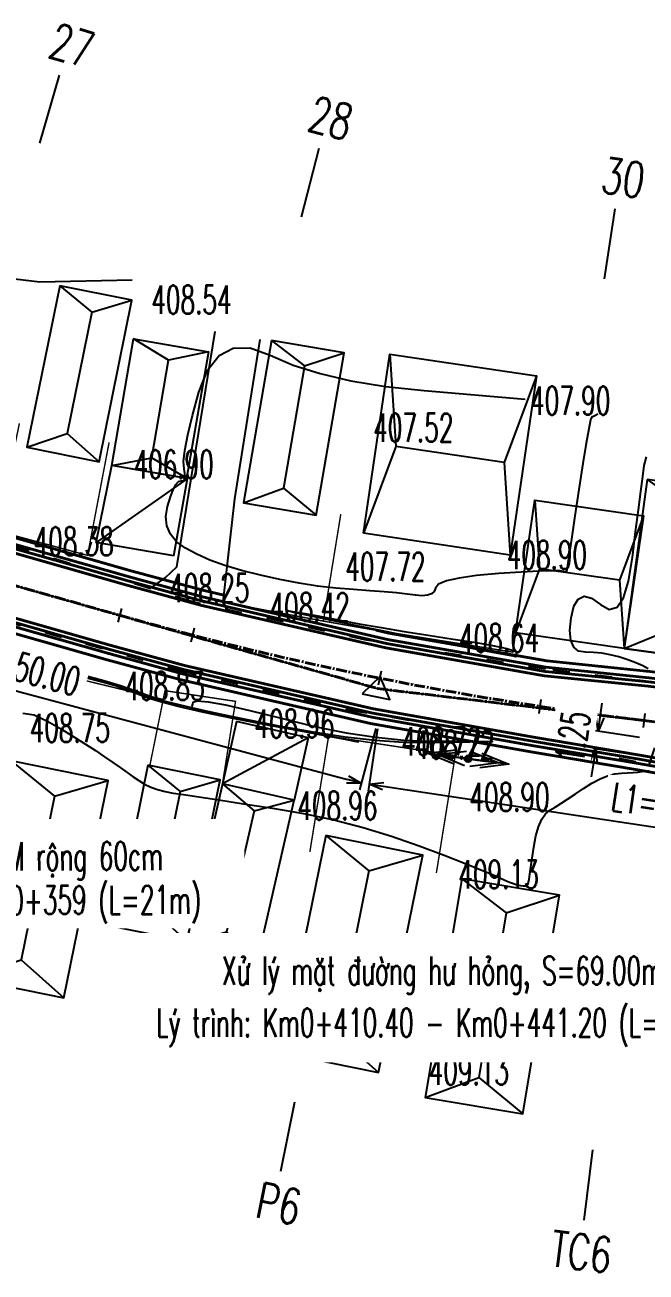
# Model space of a CAD drawing. Header units: centimetres. Extents: x 556321 to 560034, y 1839250 to 1840516.
# Drawn here: x 556731.4 to 556775.2, y 1839295.7 to 1839383.7 of the extents above; entities that cross this region are included whole.
import ezdxf
from ezdxf.enums import TextEntityAlignment as Align

# ---------------------------------------------------------------- set-up
doc = ezdxf.new("R2010")
doc.units = ezdxf.units.CM
doc.header["$MEASUREMENT"] = 0
doc.set_wipeout_variables(frame=1)
doc.linetypes.add('ACAD_ISO03W100', pattern=[30, 12, -18])
doc.linetypes.add('CENTER2', pattern=[1.125, 0.75, -0.125, 0.125, -0.125])
for name, color, linetype in [('4', 21, 'Continuous'), ('bo via', 23, 'Continuous'), ('bovia', 1, 'Continuous'), ('CAO DO AN', 6, 'Continuous'), ('cao do Hien Trang', 6, 'Continuous'), ('cao do3', 2, 'Continuous'), ('Duong nhua Cu', 33, 'Continuous'), ('H1_DongMuc_Con', 3, 'Continuous'), ('pha1', 4, 'Continuous'), ('SH1', 4, 'Continuous'), ('T', 20, 'Continuous'), ('ThongSoTuyen_TuyenPDP', 7, 'Continuous'), ('TUYEN', 7, 'Continuous')]:
    doc.layers.add(name, color=color, linetype=linetype)
doc.styles.add('2D', font='vnsimple.shx', dxfattribs={"width": 0.6})
doc.styles.add('CHUSO', font='Vnsimple.shx', dxfattribs={"width": 0.7})
doc.styles.get("Standard").update_dxf_attribs({"font": 'Vnsimple.shx', "width": 0.7, "height": 2})
doc.linetypes.add('FENCELINE2', pattern='A,0.25,-0.1,[132,ltypeshp.shx,S=0.1,R=0,X=-0.1,Y=0],-0.1,1', length=1.45)
doc.linetypes.add('ZIGZAG', pattern='A,0.0001,-0.2,[131,ltypeshp.shx,S=0.2,R=0,X=-0.2,Y=0],-0.4,[131,ltypeshp.shx,S=0.2,R=180,X=0.2,Y=0],-0.2', length=0.8001)
doc.dimstyles.new('D1000', dxfattribs={"dimtxt": 2, "dimasz": 1, "dimexe": 0.5, "dimexo": 1, "dimgap": 0.7, "dimtad": 1, "dimzin": 0, "dimdsep": 46, "dimtxsty": '2D', "dimblk": 'OPEN30', "dimcen": 0, "dimdle": 0.7, "dimclrd": 7, "dimclre": 7, "dimclrt": 3, "dimadec": 0, "dimazin": 2, "dimtfac": 0.3478260869565218, "dimtix": 1, "dimtofl": 0, "dimtmove": 0, "dimatfit": 3, "dimldrblk": 'OPEN30', "dimfxl": 0, "dimtolj": 1, "dimtzin": 0, "dimarcsym": 0})
doc.dimstyles.new('D1000 bv', dxfattribs={"dimtxt": 2, "dimasz": 1, "dimexe": 0.5, "dimexo": 1, "dimgap": 0.7, "dimtad": 1, "dimzin": 0, "dimdsep": 46, "dimtxsty": '2D', "dimblk": 'OPEN30', "dimcen": 0, "dimdle": 0.7, "dimclrd": 7, "dimclre": 7, "dimclrt": 3, "dimadec": 0, "dimazin": 2, "dimtfac": 0.3478260869565218, "dimtix": 1, "dimtofl": 0, "dimtmove": 0, "dimatfit": 3, "dimldrblk": 'OPEN30', "dimfxl": 0, "dimtolj": 1, "dimtzin": 0, "dimarcsym": 0})
doc.dimstyles.get("Standard").update_dxf_attribs({"dimtxt": 0.18, "dimasz": 0.18, "dimexe": 0.18, "dimexo": 0.0625, "dimgap": 0.09, "dimtad": 0, "dimtih": 1, "dimtoh": 1, "dimdec": 4, "dimzin": 0, "dimdsep": 46, "dimtxsty": 'Standard', "dimcen": 0.09, "dimadec": 0, "dimazin": 0, "dimtfac": 1, "dimtdec": 4, "dimtofl": 0, "dimtmove": 0, "dimatfit": 3, "dimfxl": 0, "dimtolj": 1, "dimtzin": 0, "dimarcsym": 0})

# ---------------------------------------------------------------- blocks, each defined once
blk = doc.blocks.new('A$C4A36565F')
at = {"layer": 'SH1'}
blk.add_lwpolyline([(0, 0), (5.93522299057804, -11.56603337591514), (11.09838694659993, -8.91650536400266), (5.16316395602189, 2.64952801191248)], close=True, dxfattribs=at)
at = {"layer": 'SH1', "color": 8}
for points in [[(0, 0), (3.281057433690876, -0.0383113962598145), (5.16316395602189, 2.64952801191248)], [(3.281057433690876, -0.0383113962598145), (7.75089463905897, -8.748731608502567)], [(5.93522299057804, -11.56603337591514), (7.75089463905897, -8.748731608502567), (11.09838694659993, -8.91650536400266)]]:
    blk.add_lwpolyline(points, dxfattribs=at)
at = {"layer": 'SH1'}
blk.add_lwpolyline([(5.93522299057804, -11.56603337591514), (11.09838694659993, -8.91650536400266)], dxfattribs=at)
blk = doc.blocks.new('A$C5F283D16')
at = {"layer": 'SH1'}
blk.add_lwpolyline([(2.470407510059886, -5.649568331195042), (-10.30465478741098, -5.649568331195042), (-10.30465478741098, 4.808984409086406), (2.470407510059886, 4.808984409086406)], close=True, dxfattribs=at)
for points in [[(-10.30465478741098, 4.808984409086406), (-3.917123638675548, 3.442767149535939), (2.470407510059886, 4.808984409086406)], [(-3.917123638675548, 3.442767149535939), (-3.917123638675548, -4.284074108814821)], [(-10.30465478741098, -5.649568331195042), (-3.917123638675548, -4.284074108814821), (2.470407510059886, -5.649568331195042)]]:
    blk.add_lwpolyline(points, dxfattribs=at)
blk = doc.blocks.new('_Open30')
at = {"color": 0, "linetype": 'ByBlock', "lineweight": -2}
for p, q in [((-1, 0.26794919), (0, 0)), ((0, 0), (-1, -0.26794919)), ((0, 0), (-1, 0))]:
    blk.add_line(p, q, dxfattribs=at)
blk = doc.blocks.new('*D88')
at = {"layer": 'bo via', "color": 7, "lineweight": -2, "transparency": 16777216}
for p, q in [((556707.8559813832, 1839346.980380985), (556706.6937279452, 1839342.636736155)), ((556707.7889850943, 1839342.861261827), (556754.1622173081, 1839330.452915685)), ((556756.161245573, 1839334.055070199), (556754.9989921349, 1839329.711425368))]:
    blk.add_line(p, q, dxfattribs=at)
at = {"layer": 'Defpoints', "color": 0, "lineweight": -2, "transparency": 16777216}
for p in [(556708.1144637056, 1839347.946396973, 427.4431), (556756.4197278953, 1839335.021086187, 427.4431), (556755.1282332961, 1839330.194433362)]:
    blk.add_point(p, dxfattribs=at)
at = {"layer": 'bo via', "color": 7, "lineweight": -2, "transparency": 16777216}
for p, rotation in [((556706.8229691064, 1839343.119744149), 165.0199724360733), ((556755.1282332961, 1839330.194433362), 345.0199724360733)]:
    blk.add_blockref('_Open30', p, dxfattribs=dict(at, rotation=rotation))
at = {"layer": 'bo via', "color": 3, "transparency": 16777216, "insert": (556731.4150211492, 1839338.299315935), "char_height": 2, "attachment_point": 5, "rotation": 345.0199724360733, "style": '2D', "bg_fill": 3, "box_fill_scale": 1.25, "bg_fill_color": 256, "bg_fill_true_color": 13158600, "bg_fill_transparency": 0}
blk.add_mtext('\\A1;L1=50.00', dxfattribs=at)
blk = doc.blocks.new('*D89')
at = {"layer": 'bo via', "color": 7, "lineweight": -2, "transparency": 16777216}
for p, q in [((556756.2706699233, 1839334.032257728), (556755.6069975886, 1839329.629553979)), ((556756.6703550335, 1839329.974910236), (556796.2282177603, 1839324.011879198)), ((556797.8061895678, 1839327.771110745), (556797.1425172332, 1839323.368406996))]:
    blk.add_line(p, q, dxfattribs=at)
at = {"layer": 'Defpoints', "color": 0, "lineweight": -2, "transparency": 16777216}
for p in [(556756.4197278952, 1839335.021086186, 427.4431), (556797.9552475397, 1839328.759939204, 427.4431), (556797.2170462192, 1839323.862821226)]:
    blk.add_point(p, dxfattribs=at)
at = {"layer": 'bo via', "color": 7, "lineweight": -2, "transparency": 16777216}
for p, rotation in [((556755.6815265745, 1839330.123968208), 171.4276613894785), ((556797.2170462192, 1839323.862821226), 351.4276613894785)]:
    blk.add_blockref('_Open30', p, dxfattribs=dict(at, rotation=rotation))
at = {"layer": 'bo via', "color": 3, "transparency": 16777216, "insert": (556776.7026849492, 1839328.674403097), "char_height": 2, "attachment_point": 5, "rotation": 351.42766138947854, "style": '2D', "bg_fill": 3, "box_fill_scale": 1.25, "bg_fill_color": 256, "bg_fill_true_color": 13158600, "bg_fill_transparency": 0}
blk.add_mtext('\\A1;L1=42.00', dxfattribs=at)
blk = doc.blocks.new('*D102')
at = {"layer": 'Defpoints', "color": 0, "lineweight": -2, "transparency": 16777216}
for p in [(556775.7419109591, 1839333.269881873, 408.942), (556775.5600057243, 1839332.030703882, 408.942)]:
    blk.add_point(p, dxfattribs=at)
at = {"layer": 'pha1', "color": 7, "lineweight": -2, "transparency": 16777216}
for p, q in [((556771.969574563, 1839334.834359275), (556772.1148131276, 1839335.823755939)), ((556774.7525142948, 1839333.415120437), (556771.3296376662, 1839333.917581893)), ((556774.5706090599, 1839332.175942446), (556771.1477324314, 1839332.678403901)), ((556771.4971921991, 1839331.616387955), (556771.3519536346, 1839330.626991291))]:
    blk.add_line(p, q, dxfattribs=at)
for p, rotation in [((556771.8243359985, 1839333.844962611), 261.6489058290098), ((556771.6424307637, 1839332.605784619), 81.64890582900983)]:
    blk.add_blockref('_Open30', p, dxfattribs=dict(at, rotation=rotation))
at = {"layer": 'pha1', "color": 3, "transparency": 16777216, "insert": (556770.0514090516, 1839333.472279174), "char_height": 2, "attachment_point": 5, "rotation": 81.64890582900983, "style": '2D', "bg_fill": 3, "box_fill_scale": 1.25, "bg_fill_color": 256, "bg_fill_true_color": 13158600, "bg_fill_transparency": 0}
blk.add_mtext('\\A1;1.25', dxfattribs=at)
at = {"layer": 'Defpoints', "color": 0, "lineweight": -2, "transparency": 16777216}
blk.add_point((556771.8243359985, 1839333.844962611), dxfattribs=at)
blk = doc.blocks.new('A$C60531E53')
at = {"layer": '4'}
blk.add_hatch(color=256, dxfattribs=at).paths.add_polyline_path([(-0.2401799543149536, 0, 1), (0.2401799543149536, 0, 1)])
blk.add_circle((0, 0), 0.2401799543149536, dxfattribs=at)
for points in [[(-2.897110797605819, 0), (1.220780834732068, 0)], [(-2.191728709441122, 0), (1.926162922896765, 0)], [(2.173985659223035, 0), (-1.943905973114852, 0)], [(2.917498102954596, 0), (-1.200393529383291, 0)]]:
    blk.add_leader(points, dimstyle='Standard', override={"dimasz": 2, "dimgap": 0.09, "dimtad": 0, "dimldrblk": 'Open30'}, dxfattribs=at)

msp = doc.modelspace()

# ---------------------------------------------------------------- linework, layer by layer
at = {"layer": 'cao do Hien Trang', "color": 3, "lineweight": -2}
for centre in [(556742.8659892266, 1839351.674496703, 406.904), (556746.2028102786, 1839350.255949817, 407.155), (556735.8190279515, 1839346.258905711, 408.384), (556741.9167219687, 1839346.22178869, 408.141), (556742.1241866907, 1839345.453984425, 408.186), (556740.3073073896, 1839343.968761679, 408.119), (556741.307606094, 1839344.686610899, 408.308), (556743.3278750337, 1839343.490874552, 408.295), (556743.1501950722, 1839342.995602071, 408.161), (556745.3757064326, 1839342.957272113, 408.251), (556752.4581568148, 1839341.620400922, 408.415), (556743.1807462841, 1839340.464659238, 408.261), (556755.6101157586, 1839341.067398375, 408.476), (556755.4975463564, 1839340.275342108, 408.329), (556765.8165129952, 1839339.431393348, 408.643), (556773.5741362972, 1839338.685756906, 409.006), (556742.2271100662, 1839338.134465262, 408.155), (556742.3186309657, 1839338.138060394, 408.168), (556755.1261583406, 1839337.869802056, 408.433), (556768.1173482297, 1839338.232408268, 408.613), (556741.2821812704, 1839336.713859204, 409.146), (556742.2310675064, 1839336.03713259, 408.835), (556756.2777159817, 1839336.862720629, 408.448), (556746.2566965998, 1839335.961976742, 408.964), (556754.3438038721, 1839335.338263692, 408.348), (556767.7122538099, 1839335.511397332, 408.737), (556746.3352255467, 1839334.536983337, 408.902), (556751.3919618062, 1839333.385690411, 408.962), (556752.8215480293, 1839333.501954037, 408.757), (556754.0894903378, 1839333.721077981, 408.854), (556767.4120647062, 1839333.142799329, 408.653), (556761.7532503919, 1839332.139157681, 408.718), (556762.6603431012, 1839331.909419099, 408.72), (556766.5549400572, 1839328.215252948, 408.903)]:
    msp.add_circle(centre, 0, dxfattribs=at)
at = {"layer": 'cao do3', "color": 6, "lineweight": -2}
for centre in [(556744.1203589226, 1839363.288900774, 408.539), (556770.839150132, 1839356.170145003, 407.9007), (556759.7688769539, 1839354.260218095, 407.5241), (556740.8424214937, 1839351.745292749, 408.539), (556769.1930109065, 1839345.294013998, 408.9007), (556757.8014614143, 1839344.45566425, 407.7241), (556735.5430821695, 1839333.083101273, 408.749), (556754.4175066863, 1839327.591831637, 408.9592), (556765.7810132388, 1839322.75076064, 409.13), (556732.265142009, 1839321.539483629, 409.149), (556752.0566080388, 1839315.826367023, 409.3592), (556772.7641720229, 1839315.497211282, 409.8382999999999), (556763.6859269516, 1839308.908412088, 409.13)]:
    msp.add_circle(centre, 0, dxfattribs=at)
at = {"layer": 'Duong nhua Cu', "color": 8, "linetype": 'ACAD_ISO03W100', "ltscale": 0.1, "elevation": 428.165}
msp.add_lwpolyline([(556847.5808245963, 1839318.466285993), (556830.2748558321, 1839324.659611847), (556817.6091179873, 1839329.136698494), (556807.0115766113, 1839332.6454756), (556804.3841907291, 1839333.204486717), (556799.4145790725, 1839334.254887108), (556793.9265468335, 1839335.08201838), (556781.7488122529, 1839336.609422872), (556768.1173482297, 1839338.232408268), (556755.4975463564, 1839340.275342108), (556743.1501950722, 1839342.995602071), (556724.9553764537, 1839348.676940683), (556709.2933154269, 1839353.080370074), (556692.0356891102, 1839357.121245463), (556677.2746394011, 1839360.246455935), (556669.7636288463, 1839360.909975673), (556661.1465094588, 1839361.899512666), (556653.7286131824, 1839363.877614745), (556643.3550698452, 1839366.437191199), (556629.1667843582, 1839368.871774314), (556612.523363262, 1839370.765130914)], dxfattribs=at)
at = {"layer": 'H1_DongMuc_Con', "color": 8, "lineweight": -2}
for points, elevation in [([(556738.9765079255, 1839365.672701381), (556732.4627573857, 1839365.530047157), (556730.6848441229, 1839365.732570468), (556728.9682054115, 1839366.11435395), (556727.3128412515, 1839366.675397603), (556725.7187516432, 1839367.415701426), (556724.2835473792, 1839368.169648227), (556723.1048392524, 1839368.771620812), (556722.182627263, 1839369.221619182), (556721.5169114107, 1839369.519643335), (556721.1076916957, 1839369.665693273), (556720.8548172138, 1839369.728749821), (556720.6581370614, 1839369.777793802), (556720.5176512381, 1839369.812825217), (556720.4333597443, 1839369.833844066), (556720.4052625797, 1839369.840850349), (556720.4052625797, 1839369.840850349)], 408), ([(556771.8079624125, 1839356.215031615), (556771.6098508819, 1839356.096947995), (556771.5534718294, 1839356.070124398), (556771.4972580078, 1839356.048395755), (556771.4412094171, 1839356.031762066), (556771.3853260572, 1839356.020223331), (556771.3042504567, 1839355.808271), (556771.1726251434, 1839355.190396525), (556770.9904501177, 1839354.166599906), (556770.7577253794, 1839352.736881142), (556770.4744509286, 1839350.901240232), (556770.1946619292, 1839349.04903731), (556769.9723935454, 1839347.569632505), (556769.8076457772, 1839346.463025818), (556769.7004186246, 1839345.729217248), (556769.6507120875, 1839345.368206795), (556769.6237537961, 1839345.218303432), (556769.58477138, 1839345.117816132), (556769.5337648393, 1839345.066744894), (556769.4707341741, 1839345.065089719), (556769.3956793844, 1839345.112850606), (556769.1483121086, 1839345.16523714), (556768.5683439857, 1839345.177458901), (556767.6557750155, 1839345.149515892), (556766.410605198, 1839345.081408112), (556764.8328345332, 1839344.97313556), (556763.258959631, 1839344.829794323), (556762.0254771012, 1839344.656480486), (556761.132386944, 1839344.45319405), (556760.5796891594, 1839344.219935014), (556760.3673837474, 1839343.956703378), (556760.277015599, 1839343.713966892), (556760.0901296057, 1839343.542193304), (556759.8067257676, 1839343.441382615), (556759.4268040844, 1839343.411534826), (556758.9503645564, 1839343.452649934), (556758.3553058525, 1839343.529414208), (556757.6195266419, 1839343.606513915), (556756.7430269246, 1839343.683949054), (556755.7258067005, 1839343.761719626), (556754.5678659698, 1839343.83982563), (556753.3231323948, 1839343.942890122), (556752.0455336379, 1839344.095536154), (556750.7350696991, 1839344.297763729), (556749.3917405787, 1839344.549572845), (556748.0155462762, 1839344.850963502), (556746.6900810299, 1839345.188175461), (556745.4989390773, 1839345.547448482), (556744.4421204185, 1839345.928782565), (556743.5196250537, 1839346.332177709), (556742.7314529826, 1839346.757633916), (556742.1037007038, 1839347.224978985), (556741.6624647157, 1839347.754040718), (556741.4077450181, 1839348.344819116), (556741.3395416111, 1839348.997314177), (556741.4578544949, 1839349.711525903), (556741.665611346, 1839350.379496312), (556741.8657398416, 1839350.893267424), (556742.0582399814, 1839351.252839239), (556742.2431117655, 1839351.458211757), (556742.420355194, 1839351.509384978), (556742.5672777306, 1839351.522668475), (556742.661186839, 1839351.61437182), (556742.7020825197, 1839351.784495013), (556742.689964772, 1839352.033038054), (556742.6248335964, 1839352.360000944), (556742.5935539494, 1839352.869843232), (556742.6829907877, 1839353.667024471), (556742.8931441113, 1839354.751544659), (556743.2240139201, 1839356.123403796), (556743.675600214, 1839357.782601883), (556744.2858626738, 1839359.329265004), (556745.0927609795, 1839360.363519241), (556746.0962951316, 1839360.885364596), (556747.2964651296, 1839360.894801067), (556748.6932709736, 1839360.391828655), (556750.3239111891, 1839359.68424388), (556752.2255843009, 1839359.07984326), (556754.3982903091, 1839358.578626796), (556756.8420292139, 1839358.180594487), (556759.556801015, 1839357.885746334), (556766.6825216385, 1839357.277606147)], 408), ([(556775.3728660798, 1839338.252469246), (556774.9869136071, 1839338.459636343), (556774.501297006, 1839338.673216615), (556773.9160162766, 1839338.893210061), (556773.2888813273, 1839339.092856097), (556772.6777020667, 1839339.245394135), (556772.082478495, 1839339.350824177), (556771.5032106119, 1839339.409146221), (556770.9398984176, 1839339.420360269), (556770.4549861385, 1839339.507624339), (556770.1109180017, 1839339.794096448), (556769.9076940072, 1839340.279776597), (556769.8453141548, 1839340.964664786), (556769.9237784445, 1839341.848761015), (556770.1254615029, 1839342.673584597), (556770.4327379565, 1839343.180654847), (556770.8456078053, 1839343.369971765), (556771.3640710493, 1839343.24153535), (556771.9881276884, 1839342.795345603), (556772.6204842008, 1839342.444089261), (556773.1638470646, 1839342.60045306), (556773.6182162799, 1839343.264437), (556773.9835918465, 1839344.436041081), (556774.2599737645, 1839346.115265304), (556774.478701273, 1839347.921271026), (556774.6711136106, 1839349.473219606), (556774.8372107776, 1839350.771111044), (556774.9769927738, 1839351.81494534), (556775.0904595994, 1839352.604722493), (556775.2425120932, 1839353.211149984)], 409), ([(556750.0128376588, 1839342.351981235), (556750.4496595776, 1839342.28127696), (556751.175341627, 1839342.151703013), (556752.1898838069, 1839341.963259395), (556753.4932861172, 1839341.715946105), (556754.9764269455, 1839341.440098026), (556756.5301846788, 1839341.166050041), (556758.1545593174, 1839340.89380215), (556759.8495508612, 1839340.623354353), (556761.6151593099, 1839340.35470665), (556763.2342974384, 1839340.102587111), (556764.4898780207, 1839339.881723808), (556765.3819010571, 1839339.69211674), (556765.9103665474, 1839339.533765908), (556766.0752744917, 1839339.406671311), (556766.0599374974, 1839339.305587771), (556766.0476681718, 1839339.225270108), (556766.0384665149, 1839339.165718323), (556766.0323325268, 1839339.126932416), (556766.0292662072, 1839339.108912385), (556765.8488486385, 1839339.136802268), (556765.3106609024, 1839339.235746099), (556764.4147029989, 1839339.40574388), (556763.1609749281, 1839339.646795609), (556761.5494766898, 1839339.958901286), (556759.7937822636, 1839340.30160732), (556758.1074656289, 1839340.634460117), (556756.4905267857, 1839340.957459677), (556754.9429657339, 1839341.270606001), (556753.4647824736, 1839341.573899088), (556752.165990718, 1839341.844188933), (556751.1566041798, 1839342.05832553), (556750.4366228591, 1839342.216308881), (556750.0060467559, 1839342.318138984), (556749.8648758703, 1839342.363815839), (556750.0128376588, 1839342.351981235)], 409), ([(556739.9881388262, 1839336.423782052), (556740.6386963958, 1839336.179747945), (556741.1030968558, 1839336.004439429), (556741.3813402061, 1839335.897856503), (556741.473426447, 1839335.859999168), (556741.3785606025, 1839335.888067832), (556741.0959476973, 1839335.979262901), (556740.625587731, 1839336.133584378), (556739.9674807038, 1839336.35103226), (556739.1216266158, 1839336.63160655), (556738.105466954, 1839336.950917358), (556736.9364432055, 1839337.284574799), (556735.6145553704, 1839337.632578872), (556734.1398034487, 1839337.994929577), (556732.5121874404, 1839338.371626914), (556730.9789797908, 1839338.718644503)], 409), ([(556731.0104016076, 1839338.829299799), (556732.550394108, 1839338.50617579), (556734.1829303349, 1839338.14680553), (556735.6593014522, 1839337.790156996), (556736.9795074601, 1839337.436230188), (556738.1435483585, 1839337.085025106), (556739.1514241471, 1839336.73654175), (556739.9881388262, 1839336.423782052)], 409), ([(556750.7629157944, 1839333.931213938), (556752.5792246246, 1839333.567588213), (556753.8764764052, 1839333.30742625), (556754.654671136, 1839333.150728051), (556754.9138088173, 1839333.097493614), (556754.6531003899, 1839333.14468949), (556753.8717567951, 1839333.289282228), (556752.5697780327, 1839333.53127183), (556750.7471641031, 1839333.870658294), (556748.403915006, 1839334.307441622), (556745.9804929262, 1839334.773981785), (556743.9173600483, 1839335.202638756), (556742.2145163724, 1839335.593412536), (556740.8719618986, 1839335.946303124), (556739.8896966267, 1839336.261310521), (556739.1679847549, 1839336.528526056), (556738.607090481, 1839336.73804106), (556738.207013805, 1839336.889855531), (556737.9677547272, 1839336.98396947), (556737.8893132473, 1839337.020382878), (556737.9720054816, 1839337.000311028), (556738.2161475463, 1839336.924969194), (556738.6217394415, 1839336.794357376), (556739.1887811673, 1839336.608475575), (556739.9172727235, 1839336.367323791), (556740.9050569885, 1839336.073533555), (556742.2499768399, 1839335.729736401), (556743.9520322781, 1839335.335932328), (556746.0112233029, 1839334.892121336), (556748.4275499143, 1839334.398303426), (556750.7629157944, 1839333.931213938)], 409), ([(556761.5623113186, 1839333.155016914), (556762.8018686181, 1839333.147045002), (556763.6867042471, 1839333.138547866), (556764.2168182055, 1839333.129525506), (556764.3922104933, 1839333.119977923), (556764.212684685, 1839333.108926236), (556763.678044355, 1839333.095391564), (556762.7882895034, 1839333.079373908), (556761.5434201302, 1839333.060873267), (556759.9434362352, 1839333.039889641), (556758.0968550615, 1839333.069230902), (556756.1121938516, 1839333.201704918), (556753.9894526055, 1839333.43731169), (556751.7286313234, 1839333.776051219), (556749.3297300051, 1839334.217923503), (556747.1086535811, 1839334.662371022), (556745.3813069816, 1839335.008836255), (556744.1476902064, 1839335.257319201), (556743.4078032558, 1839335.407819862), (556743.1616461298, 1839335.460338235), (556743.1668650825, 1839335.481127526), (556743.1811063678, 1839335.536440938), (556743.2043699862, 1839335.626278471), (556743.2366559373, 1839335.750640124), (556743.2779642213, 1839335.909525899), (556743.5621301264, 1839336.004669516), (556744.322988941, 1839335.937804699), (556745.5605406649, 1839335.708931447), (556747.2747852982, 1839335.318049761), (556749.465722841, 1839334.76515964), (556751.8292424192, 1839334.193936328), (556754.061233159, 1839333.748055068), (556756.1616950606, 1839333.42751586), (556758.1306281236, 1839333.232318705), (556759.9680323483, 1839333.162463602), (556761.5623113186, 1839333.155016914)], 409), ([(556731.2507880002, 1839335.11857444), (556732.048451593, 1839334.999370571), (556732.9940744042, 1839334.564574745), (556733.9708944878, 1839333.990065941), (556734.862149897, 1839333.451723135), (556735.6678406324, 1839332.949546328), (556736.3879666935, 1839332.48353552), (556737.0225280807, 1839332.05369071), (556737.5927806725, 1839331.65690708), (556738.1199803473, 1839331.290079813), (556738.6041271056, 1839330.953208907), (556739.045220947, 1839330.646294363), (556739.4432618716, 1839330.369336182), (556739.8407294952, 1839330.12468994), (556740.2801034331, 1839329.914711216), (556740.7613836855, 1839329.73940001), (556741.2845702524, 1839329.598756321), (556741.8496631337, 1839329.49278015), (556742.5991591336, 1839329.379415109), (556743.6755550561, 1839329.216604811), (556745.0788509009, 1839329.004349257), (556746.8090466682, 1839328.742648446), (556748.8661423579, 1839328.431502378), (556751.05608957, 1839328.056464941), (556753.1848399041, 1839327.603090022), (556755.2523933601, 1839327.071377621), (556757.2587499381, 1839326.461327738), (556759.2039096381, 1839325.772940374), (556760.9638015007, 1839325.100500895), (556762.4143545661, 1839324.538294667), (556763.5555688347, 1839324.086321691), (556764.3874443062, 1839323.744581966), (556764.9099809807, 1839323.513075493), (556765.2622530252, 1839323.350118652), (556765.5833346071, 1839323.214027826), (556765.8732257262, 1839323.104803012), (556766.1319263825, 1839323.022444212), (556766.359436576, 1839322.966951425), (556766.5518002869, 1839322.942770988), (556766.7050614951, 1839322.954349238), (556766.8192202004, 1839323.001686173), (556766.894276403, 1839323.084781795), (556766.930230103, 1839323.203636103), (556766.9578963328, 1839323.411953989), (556767.0080901257, 1839323.763440346), (556767.0808114815, 1839324.258095174), (556767.1760604002, 1839324.895918473), (556767.2938368816, 1839325.676910243), (556767.442735917, 1839326.463298735), (556767.6313524967, 1839327.117312198), (556767.859686621, 1839327.638950633), (556768.1277382898, 1839328.02821404), (556768.4355075029, 1839328.285102419), (556768.7920195289, 1839328.498921644), (556769.2062996358, 1839328.75897759), (556769.6783478238, 1839329.065270257), (556770.2081640926, 1839329.417799645), (556770.7957484425, 1839329.816565754), (556771.3961263938, 1839330.197313469), (556771.9643234672, 1839330.495787673), (556772.5003396624, 1839330.711988368), (556773.0041749796, 1839330.845915554), (556773.4758294187, 1839330.897569229), (556773.9086909519, 1839330.912072279), (556774.296147551, 1839330.934547586), (556774.6381992162, 1839330.964995153), (556774.9348459474, 1839331.003414977), (556775.1860877448, 1839331.04980706), (556775.4300275444, 1839331.092568773)], 409)]:
    msp.add_lwpolyline(points, dxfattribs=dict(at, elevation=elevation))
at = {"layer": 'pha1', "color": 8, "linetype": 'ACAD_ISO03W100', "ltscale": 0.1, "elevation": 413.955}
msp.add_lwpolyline([(556724.163080093, 1839343.273711327), (556742.3186309657, 1839338.138060394), (556754.3438038721, 1839335.338263692), (556767.4120647062, 1839333.142799329), (556775.4651195912, 1839331.527330041), (556775.9359602011, 1839333.043614685), (556781.5846442196, 1839332.420093348), (556782.2809909128, 1839333.004139821), (556791.374879733, 1839332.86242885), (556793.6518529875, 1839331.441881941), (556797.3232667369, 1839330.506425861), (556804.5110680892, 1839329.014396128), (556805.796204366, 1839327.586123833), (556816.3139021257, 1839323.73031071), (556828.7402746547, 1839319.316067087), (556846.4859649644, 1839313.129219065)], dxfattribs=at)
at = {"layer": 'SH1'}
for points, elevation in [([(556740.3073073896, 1839343.968761679), (556741.307606094, 1839344.686610899), (556742.1241866907, 1839345.453984425), (556744.8141040807, 1839362.060572675)], 408.119), ([(556745.6885639692, 1839342.436370935), (556745.3757064326, 1839342.957272113), (556746.2028102786, 1839350.255949817), (556748.0023452684, 1839361.488245123)], 428.165), ([(556736.4235570792, 1839347.16447996), (556737.5261909084, 1839352.590868477)], 408.141), ([(556742.8659892266, 1839351.674496703), (556737.5261909084, 1839352.590868477)], 406.904), ([(556741.9167219687, 1839346.22178869), (556742.8659892266, 1839351.674496703)], 408.141), ([(556741.9167219687, 1839346.22178869), (556736.4235570792, 1839347.16447996)], 408.141), ([(556778.999249351, 1839338.958554617), (556773.6743877155, 1839339.680719043)], 409.006), ([(556746.3352255467, 1839334.536983337), (556745.3362518763, 1839330.149267348)], 408.902), ([(556751.3919618062, 1839333.385690411), (556746.3352255467, 1839334.536983337)], 408.962), ([(556751.3919618062, 1839333.385690411), (556745.3362518763, 1839330.149267348)], 408.962), ([(556751.3919618062, 1839333.385690411), (556750.3929881363, 1839328.997974422)], 408.962)]:
    msp.add_lwpolyline(points, dxfattribs=dict(at, elevation=elevation))
at = {"layer": 'SH1', "elevation": 408.141}
msp.add_lwpolyline([(556737.5276120887, 1839352.597135551), (556739.0596941104, 1839361.524744662), (556744.3406788157, 1839360.61846599), (556742.8085967943, 1839351.69085688)], close=True, dxfattribs=at)
at = {"layer": 'SH1', "color": 8}
for points, elevation in [([(556744.3406788157, 1839360.61846599), (556741.5246013717, 1839360.028094041), (556739.0596941104, 1839361.524744662)], 408.141), ([(556740.3640849709, 1839353.131084996), (556741.5246013717, 1839360.028094041)], 406.904), ([(556737.5284146566, 1839352.601812202), (556740.3640849709, 1839353.131084996), (556742.8659892266, 1839351.674496703)], 408.141)]:
    msp.add_lwpolyline(points, dxfattribs=dict(at, elevation=elevation))
at = {"layer": 'SH1'}
msp.add_lwpolyline([(556755.2725762334, 1839347.819570057), (556757.1491556477, 1839360.456051625), (556767.4942565833, 1839358.919753459), (556765.6176771689, 1839346.283271892)], close=True, dxfattribs=at)
at = {"layer": 'SH1', "color": 8}
for points in [[(556757.1491556477, 1839360.456051625), (556757.5615476181, 1839353.937227995), (556755.2725762334, 1839347.819570057)], [(556767.4942565833, 1839358.919753459), (556765.2045700052, 1839352.80220173), (556765.6176771689, 1839346.283271892)], [(556765.2045700052, 1839352.80220173), (556757.5615476181, 1839353.937227995)]]:
    msp.add_lwpolyline(points, dxfattribs=at)
at = {"layer": 'SH1', "linetype": 'FENCELINE2'}
msp.add_lwpolyline([(556731.0148031279, 1839355.580033662, 0.1, 0.1, 0), (556729.4373626476, 1839347.985058643, 0.1, 0.1, 0), (556735.8190279515, 1839346.258905711, 0.1, 0.1, 0), (556737.3406714292, 1839354.228614732, 0, 0, 0)], format="xyseb", dxfattribs=at)
at = {"layer": 'SH1', "linetype": 'ZIGZAG', "elevation": 408.141}
msp.add_lwpolyline([(556742.8659892266, 1839351.674496703), (556736.4235570792, 1839347.16447996)], dxfattribs=at)
at = {"layer": 'SH1', "linetype": 'FENCELINE2', "const_width": 0.1}
for points, elevation in [([(556752.4522704121, 1839341.62151203), (556753.681364567, 1839349.168110091)], 408.251), ([(556745.3757064326, 1839342.957272113), (556752.4581568148, 1839341.620400922), (556752.4581568148, 1839341.620400922), (556755.6101157586, 1839341.067398375), (556765.8165129952, 1839339.431393348), (556766.8296962336, 1839346.46853147)], 408.251), ([(556729.9648551773, 1839338.809260685), (556741.1567292139, 1839336.093298062)], 408.436), ([(556751.4996755323, 1839325.34047475), (556752.8215480293, 1839333.501954037), (556761.7532503919, 1839332.139157681), (556760.4220132318, 1839323.848263716)], 408.757)]:
    msp.add_lwpolyline(points, dxfattribs=dict(at, elevation=elevation))
at = {"layer": 'SH1'}
msp.add_lwpolyline([(556735.8190279515, 1839346.258905711), (556736.0878905037, 1839347.222084266)], dxfattribs=at)
at = {"layer": 'SH1', "linetype": 'FENCELINE2', "const_width": 0.1}
msp.add_lwpolyline([(556740.2031595099, 1839331.376370155), (556741.2821812704, 1839336.713859204), (556746.2566965998, 1839335.961976742), (556745.3362518763, 1839330.149267348)], dxfattribs=at)
at = {"layer": 'T', "color": 1}
msp.add_lwpolyline([(556388.4077285065, 1839317.599261275), (556403.9855829556, 1839332.631404766), (556472.7201804589, 1839349.139786821), (556519.7498159858, 1839361.6644622), (556517.4521892862, 1839368.292349566), (556560.3887066303, 1839375.162093943), (556643.1067222117, 1839363.648420062), (556660.645023606, 1839359.496106346), (556688.3832445671, 1839356.142146459), (556756.2777159817, 1839336.862720629), (556804.0540989705, 1839331.131487818), (556881.3539698052, 1839303.290592971), (557029.1753429447, 1839304.133672492), (557099.4537064454, 1839316.087882114), (557130.4917232865, 1839330.985187393), (557171.2721665474, 1839347.296730436), (557196.2840118997, 1839372.702428997), (557244.8134156673, 1839317.637076192)], dxfattribs=at)
at = {"layer": 'ThongSoTuyen_TuyenPDP', "color": 1, "lineweight": -2}
for p, q in [((556732.4641665203, 1839375.330905757), (556733.8299749203, 1839380.140746442)), ((556750.9023290356, 1839370.148837839), (556752.1610389927, 1839374.987809759)), ((556772.2907456316, 1839365.760915071), (556773.0389907343, 1839370.704610983)), ((556750.4236531417, 1839307.688587332), (556749.439945372, 1839302.786310409)), ((556771.4242384315, 1839304.327292841), (556770.8287123906, 1839299.362884645))]:
    msp.add_line(p, q, dxfattribs=at)
msp.add_lwpolyline([(556755.1838278577, 1839336.49357956), (556757.1447386267, 1839336.100096452), (556756.448255215, 1839337.712003456)], close=True, dxfattribs=at)
at = {"layer": 'TUYEN', "color": 1, "lineweight": -2}
for p, q in [((556738.2200666338, 1839342.510389015), (556737.9469049538, 1839341.548420878)), ((556756.5226413136, 1839338.082704251), (556756.3258997597, 1839337.102248866)), ((556775.1164998849, 1839335.106623655), (556774.9973946767, 1839334.113742016))]:
    msp.add_line(p, q, dxfattribs=at)
at = {"layer": 'TUYEN', "color": 2, "lineweight": -2}
for p, q in [((556743.350069293, 1839341.115006318), (556743.0983273017, 1839340.147211934)), ((556767.8012750157, 1839336.098739602), (556767.6516259952, 1839335.11000042))]:
    msp.add_line(p, q, dxfattribs=at)
at = {"layer": 'TUYEN', "color": 3, "linetype": 'CENTER2', "lineweight": 40}
msp.add_lwpolyline([(556388.4077285065, 1839317.599261275), (556396.5373941382, 1839325.444134952, -0.1337544217272436), (556414.049980536, 1839335.048668921), (556472.7203218464, 1839349.139866037), (556519.7499347291, 1839361.664545895), (556517.4523195003, 1839368.292394965), (556543.403352916, 1839372.444512718, -0.07437572337524849), (556577.4262527486, 1839372.790721474), (556636.1062405297, 1839364.622979884, -0.02354763044829058), (556649.9850557025, 1839362.020109091), (556652.4520562583, 1839361.436030937, 0.02804375979525978), (556669.0041269432, 1839358.485528447), (556669.7193177681, 1839358.39905166, -0.03910693002145495), (556706.4684991708, 1839351.006836243), (556738.0834857958, 1839342.029404946, 0.03934266921074781), (556775.0569472782, 1839334.610182836), (556793.8991600143, 1839332.349887568, -0.05663917599311482), (556813.6770284101, 1839327.665882473), (556851.2885984118, 1839314.119431092, 0.08807846508642009)], format="xyb", dxfattribs=at)
msp.add_lwpolyline([(556738.0834857958, 1839342.029404946), (556756.2778720313, 1839336.862904186), (556775.0569472782, 1839334.610182836)], dxfattribs=at)

# ---------------------------------------------------------------- block references
at = {"layer": '4', "rotation": 172.3080930660384}
msp.add_blockref('A$C60531E53', (556762.6603431012, 1839331.909419099, 408.72), dxfattribs=at)
at = {"layer": 'SH1', "color": 8}
for name, p, xscale, yscale, zscale, rotation in [('A$C4A36565F', (556733.8550966457, 1839365.281683287), 0.893734989018485, 0.893734989018485, 0.893734989018485, 321.3727412976075), ('A$C4A36565F', (556748.8044733724, 1839361.417634889), 0.8937349889161834, 0.8937349889161834, 0.8937349889161834, 323.0274702336344), ('A$C4A36565F', (556782.5391847794, 1839358.132505993), 1.203459961425305, 1.203459961425305, 1.203459961425305, 324.909760420431), ('A$C4A36565F', (556775.2921124154, 1839351.608972324, 409.006), 0.9259578744199809, 0.9259578744199809, 0.9259578744199809, 325.1115268804268), ('A$C5F283D16', (556770.4113904359, 1839341.998138238, 409.006), 0.7402692295300711, 0.7402692295300711, 0.7402692295300711, 261.8070500075896), ('A$C4A36565F', (556730.4253045951, 1839331.773032181), 1.203459961143922, 1.203459961143922, 1.203459961143922, 321.3427740425456), ('A$C4A36565F', (556740.0819053787, 1839331.450062649), 0.893734989018485, 0.893734989018485, 0.893734989018485, 321.3727412976075), ('A$C4A36565F', (556745.3362518763, 1839330.149267348, 408.962), 0.8936541588553276, 0.8936541588553276, 0.8936541588553276, 320.0087440310812), ('A$C4A36565F', (556752.6163900807, 1839326.498399625), 1.203459961143922, 1.203459961143922, 1.203459961143922, 321.3427740425456), ('A$C4A36565F', (556762.215266089, 1839323.444753028, 408.737), 1.203459961197159, 1.203459961197159, 1.203459961197159, 323.3583348342713)]:
    msp.add_blockref(name, p, dxfattribs=dict(at, xscale=xscale, yscale=yscale, zscale=zscale, rotation=rotation))

# ---------------------------------------------------------------- texts
at = {"layer": 'CAO DO AN', "color": 6, "lineweight": -2, "width": 0.6}
for s, p in [('408.38', (556732.0179051326, 1839346.258699269, 821.5525)), ('408.25', (556741.5745836138, 1839342.957065671, 821.4195)), ('408.42', (556748.657033996, 1839341.620194481, 821.5835)), ('408.83', (556738.4299446875, 1839336.036926148, 822.0035)), ('408.72', (556757.9521275731, 1839332.13895124, 821.8865000000001))]:
    msp.add_text(s, height=2, dxfattribs=at).set_placement(p)
at = {"layer": 'cao do3', "color": 6, "lineweight": -2, "width": 0.6}
for s, p in [('408.54', (556740.3192361038, 1839363.288694332, 821.7075)), ('407.90', (556767.0380273132, 1839356.169938562, 821.0691999999999)), ('407.52', (556755.967754135, 1839354.260011653, 820.6926)), ('406.90', (556739.0648664078, 1839351.674290261, 820.0725)), ('408.90', (556765.3918880876, 1839345.293807556, 822.0691999999999)), ('407.72', (556754.0003385955, 1839344.455457808, 820.8925999999999)), ('408.64', (556762.0153901763, 1839339.431186907, 821.8115)), ('408.96', (556747.5908389874, 1839333.385483969, 822.1305)), ('408.75', (556731.7419593506, 1839333.082894831, 821.9175)), ('408.72', (556758.8592202824, 1839331.909212657, 821.8885)), ('408.90', (556762.7538172384, 1839328.215046506, 822.0715)), ('408.96', (556750.6163838675, 1839327.591625195, 822.1277)), ('409.13', (556761.97989042, 1839322.750554199, 822.2985)), ('409.15', (556728.4640191902, 1839321.539277187, 822.3175)), ('409.36', (556748.25548522, 1839315.826160582, 822.5277)), ('409.84', (556768.9630492041, 1839315.49700484, 823.0067999999999)), ('409.13', (556759.8848041327, 1839308.908205647, 822.2985))]:
    msp.add_text(s, height=2, dxfattribs=at).set_placement(p)
at = {"layer": 'ThongSoTuyen_TuyenPDP', "color": 1, "lineweight": -2, "width": 0.7}
for s, rotation, p in [('27', 344.1475077974773, (556732.9342944496, 1839381.434620463)), ('28', 345.4193817647185, (556751.2105539221, 1839376.268326598)), ('30', 351.393412660603, (556771.9358065724, 1839371.882970706)), ('P6', 348.6535216848583, (556747.5606118176, 1839299.593654175)), ('TC6', 353.1595355734376, (556768.3820311943, 1839296.131293487))]:
    msp.add_text(s, height=2.5, rotation=rotation, dxfattribs=at).set_placement(p)

# ---------------------------------------------------------------- next in the draw order: dimensions: what is measured, and where the dimension line sits
at = {"layer": 'bo via'}
dim = msp.add_aligned_dim(p1=(556708.1144637056, 1839347.946396973, 427.4431), p2=(556756.4197278953, 1839335.021086187, 427.4431), distance=-4.9964523207877205, dimstyle='D1000 bv', override={"dimpost": 'L1=<>'}, dxfattribs=at)
dim.commit()
dim.dimension.update_dxf_attribs({"geometry": '*D88', "text_midpoint": (556731.4150211492, 1839338.299315935)})

# ---------------------------------------------------------------- next in the draw order: linework, layer by layer
at = {"layer": 'TUYEN', "color": 1, "lineweight": 40, "elevation": 413.94}
msp.add_lwpolyline([(556677.8273026206, 1839360.762188874), (556688.8316114773, 1839358.305359688), (556692.5880770354, 1839357.518653633), (556707.3384736335, 1839354.132070405), (556709.596233916, 1839353.490903684), (556725.0210141412, 1839349.110520243), (556738.9676791001, 1839345.149897184), (556744.0365669054, 1839343.771025809), (556745.431529686, 1839343.449877651)], dxfattribs=at)

# ---------------------------------------------------------------- next in the draw order: dimensions: what is measured, and where the dimension line sits
at = {"layer": 'bo via'}
dim = msp.add_aligned_dim(p1=(556756.4197278953, 1839335.021086187, 427.4431), p2=(556797.9552475397, 1839328.759939204, 427.4431), distance=-4.952444414599318, dimstyle='D1000 bv', override={"dimpost": 'L1=<>'}, dxfattribs=at)
dim.commit()
dim.dimension.update_dxf_attribs({"geometry": '*D89', "text_midpoint": (556776.7026849492, 1839328.674403097)})

# ---------------------------------------------------------------- next in the draw order: wipeouts: each hides what was drawn before it
at = {"color": 8, "linetype": 'ByBlock'}
msp.add_wipeout([(556784.2621260275, 1839310.492890582), (556784.4109292992, 1839310.5200431815), (556784.5482265567, 1839310.5728598856), (556784.6855634932, 1839310.6591254214), (556784.7813108346, 1839310.7472196582), (556784.8407524803, 1839310.819684998), (556784.9367394127, 1839310.9938227748), (556784.9751255988, 1839311.1191818856), (556784.9925886969, 1839311.250465141), (556784.9904738087, 1839311.3601899864), (556784.9904738087, 1839311.3601899864), (556784.993565199, 1839311.3053273475), (556784.9937992956, 1839318.5317162813), (556784.9933166234, 1839318.8532927223), (556784.9519867755, 1839319.079966148), (556784.8763426482, 1839319.2419705573), (556784.7595759796, 1839319.390250586), (556784.6627871218, 1839319.472760789), (556784.5312942694, 1839319.5499653225), (556784.4030871858, 1839319.5967726964), (556784.4030871858, 1839319.5967726964), (556784.1939154651, 1839319.624625291), (556782.8993289777, 1839319.624762903), (556789.7386500841, 1839331.3960270926), (556781.8225684786, 1839319.6249789908), (556738.4190248521, 1839319.6254195613), (556738.1933370893, 1839319.6226215044), (556737.97924738, 1839319.6118536782), (556737.7904787529, 1839319.551637822), (556737.5604905466, 1839319.391196245), (556737.3771265786, 1839319.1065469212), (556737.3288917751, 1839318.8920374354), (556737.3261060687, 1839318.7335914685), (556737.3260847155, 1839318.5327117539), (556737.3258452418, 1839311.2557321622), (556737.4314997041, 1839310.893434184), (556737.6441262548, 1839310.6520698764), (556737.6441262548, 1839310.6520698764), (556737.6441262548, 1839310.6520698764), (556737.6441262548, 1839310.6520698764), (556737.8392634392, 1839310.543868102), (556737.9590301967, 1839310.5083603184), (556738.0613727968, 1839310.4933766779), (556738.1407039225, 1839310.4909121394)], dxfattribs=at).translate(0, 0, 1.994000000000028).dxf.layer = 'pha1'

# ---------------------------------------------------------------- next in the draw order: texts
at = {"layer": 'pha1', "color": 3, "style": '2D', "width": 0.6}
for s, p in [('Xö lý mÆt ®\xadêng h\xad háng, S=69.00m2', (556761.3655648401, 1839315.966200847)), ('Lý tr×nh: Km0+410.40 - Km0+441.20 (L=30.8m)', (556761.3658498642, 1839312.287159202))]:
    msp.add_text(s, height=2, rotation=359.9953327796568, dxfattribs=at).set_placement(p, align=Align.CENTER)

# ---------------------------------------------------------------- next in the draw order: dimensions: what is measured, and where the dimension line sits
at = {"layer": 'pha1'}
dim = msp.add_aligned_dim(p1=(556775.5600057243, 1839332.030703881, 408.942), p2=(556775.7419109592, 1839333.269881873, 408.942), distance=3.9595594992901506, dimstyle='D1000', dxfattribs=at)
dim.commit()
dim.dimension.update_dxf_attribs({"geometry": '*D102', "text_midpoint": (556770.0514090516, 1839333.472279174)})

# ---------------------------------------------------------------- next in the draw order: linework, layer by layer
at = {"layer": 'bovia', "color": 6, "lineweight": 40}
for points, elevation in [([(556677.7201067617, 1839360.324991034), (556677.7205552305, 1839360.324942547), (556688.7364601375, 1839357.86552442), (556692.4915991602, 1839357.079096178), (556707.2265866135, 1839353.696050776), (556709.4733022399, 1839353.058020556), (556724.8980824649, 1839348.677637114), (556738.8471497756, 1839344.716331827), (556743.9269857578, 1839343.334482259), (556756.9761238272, 1839340.330311315), (556768.1419692446, 1839338.365949446), (556775.4176941381, 1839337.631014348), (556781.8678594385, 1839336.857123364), (556794.2670157391, 1839335.326334196), (556804.6048721587, 1839333.450168732), (556814.7016050699, 1839330.530098551), (556818.0540024032, 1839329.322597168), (556830.3059650483, 1839324.909557672), (556842.3741080423, 1839320.562728252)], 413.94), ([(556677.5969697435, 1839359.737762565), (556688.6095916843, 1839357.279077395), (556692.3629619936, 1839356.49301957), (556707.07740392, 1839353.114691271), (556709.3093933383, 1839352.480843051), (556724.7341735634, 1839348.10045961), (556738.6864440094, 1839344.138244684), (556743.7808775612, 1839342.752424192), (556756.8567578517, 1839339.742096657), (556768.0597286178, 1839337.771203477), (556775.3518004976, 1839337.034617138), (556781.7953628645, 1839336.261518373), (556794.1766140405, 1839334.732939757), (556804.4675978733, 1839332.865280962), (556814.5164037597, 1839329.959071728), (556817.850675569, 1839328.758098985), (556830.1026382141, 1839324.345059489), (556842.1707812082, 1839319.998230069)], 413.94), ([(556845.643242116, 1839313.539317368), (556828.4421357353, 1839319.734990995), (556816.1901730902, 1839324.148030491), (556812.8409928387, 1839325.354373112), (556803.387267704, 1839328.323435762), (556793.6121964124, 1839329.653770804), (556779.4817629787, 1839331.341843896), (556774.7806231594, 1839332.167603089), (556767.4036084339, 1839333.420512129), (556755.992315039, 1839335.428054664), (556742.6681760871, 1839338.495536277), (556737.4812422623, 1839339.906519287), (556723.5321749515, 1839343.867824575), (556708.1073947264, 1839348.248208016), (556705.8606187421, 1839348.886255377), (556691.4279170675, 1839352.193547552), (556687.7504796371, 1839352.963702967), (556676.9636840953, 1839355.382535778), (556675.9412505045, 1839355.496096619)], 427.4431), ([(556845.4399152817, 1839312.974819185), (556828.2388089012, 1839319.170492812), (556815.9868462561, 1839323.583532308), (556812.6493573645, 1839324.785663813), (556803.2559867091, 1839327.735771371), (556793.5361497981, 1839329.058589309), (556779.3942100953, 1839330.748036981), (556774.6784891294, 1839331.576357366), (556767.3013954792, 1839332.82927981), (556755.8729490637, 1839334.839840006), (556742.5220678904, 1839337.91347821), (556737.3205364961, 1839339.328432145), (556723.3682660499, 1839343.29064707), (556707.9434858249, 1839347.671030511), (556705.7115567646, 1839348.30486159), (556691.2994026559, 1839351.607445235), (556687.6233372699, 1839352.377313307), (556676.8646258462, 1839354.789848531), (556676.3719604553, 1839354.844568463)], 427.4431)]:
    msp.add_lwpolyline(points, dxfattribs=dict(at, elevation=elevation))
at = {"layer": 'TUYEN', "color": 1, "lineweight": 40}
for points, elevation in [([(556845.2874201561, 1839312.551445548), (556828.0863137754, 1839318.747119175), (556815.8343511303, 1839323.160158671), (556812.5056307588, 1839324.359131839), (556803.1575259628, 1839327.295023078), (556793.4791148371, 1839328.612203188), (556779.3285454325, 1839330.302681796), (556774.6018886069, 1839331.132923073), (556767.2247357633, 1839332.385855571), (556755.7834245821, 1839334.398679013), (556742.4124867431, 1839337.47693466), (556737.2000071715, 1839338.894866788), (556723.2453343738, 1839342.857763941), (556707.8205541488, 1839347.238147383), (556705.5997602815, 1839347.86881625), (556691.2030168471, 1839351.167868498), (556687.5279804944, 1839351.937521063), (556676.7903321591, 1839354.345333096), (556676.3222848022, 1839354.397318723)], 427.4431), ([(556724.8161280141, 1839348.389048362), (556738.7667968924, 1839344.427288256), (556743.8539316597, 1839343.043453225), (556756.9164408395, 1839340.036203986), (556768.1008489311, 1839338.068576462), (556775.384747318, 1839337.332815743), (556781.8316111516, 1839336.559320869), (556794.2218148897, 1839335.029636976), (556804.536235016, 1839333.157724847), (556814.6090044148, 1839330.244585139), (556817.9523389862, 1839329.040348076), (556830.2043016313, 1839324.62730858), (556847.4054080119, 1839318.431634953)], 413.94), ([(556845.5415786988, 1839313.257068277), (556828.3404723181, 1839319.452741903), (556816.088509673, 1839323.8657814), (556812.7451751017, 1839325.070018463), (556803.3216272064, 1839328.029603567), (556793.5741731052, 1839329.356180057), (556779.437986537, 1839331.044940439), (556774.7295561443, 1839331.871980228), (556767.3525019566, 1839333.12489597), (556755.9326320513, 1839335.133947335), (556742.5951219888, 1839338.204507243), (556737.4008893791, 1839339.617475716), (556723.4502205008, 1839343.579235822)], 427.4431), ([(556756.1702145983, 1839340.977618946), (556757.0656483087, 1839340.771472308), (556768.2036497148, 1839338.812008924), (556775.4671143683, 1839338.078312256), (556781.9222318692, 1839337.303827107), (556794.3348170129, 1839335.771380025), (556800.1740614221, 1839334.711644984)], 413.94)]:
    msp.add_lwpolyline(points, dxfattribs=dict(at, elevation=elevation))

# ---------------------------------------------------------------- next in the draw order: wipeouts: each hides what was drawn before it
at = {"color": 8, "linetype": 'ByBlock'}
msp.add_wipeout([(556717.0337999292, 1839319.9524984502), (556716.7381027429, 1839319.9848863943), (556716.5099146682, 1839320.0569492078), (556716.4057889837, 1839320.1054166637), (556716.1897052072, 1839320.2444977032), (556716.0678708726, 1839320.3525993652), (556715.9034804753, 1839320.5514457563), (556715.8139479081, 1839320.7037122454), (556715.7454377732, 1839320.864479043), (556715.7008930577, 1839321.0195348482), (556715.6741229368, 1839321.1869367755), (556715.6741229368, 1839321.1869367752), (556715.6677699564, 1839326.2999205056), (556715.706906017, 1839326.6245594318), (556715.7861993593, 1839326.8562753429), (556715.8821124531, 1839327.0345318622), (556716.0678708717, 1839327.2658495624), (556716.2429464615, 1839327.4137376717), (556716.4683379005, 1839327.5434198335), (556716.6692185043, 1839327.6164000037), (556716.6692185043, 1839327.6164000037), (556717.0337999283, 1839327.6659504778), (556718.2860030747, 1839327.665950478), (556713.9249297049, 1839343.7484570467), (556719.7184909538, 1839327.6659504783), (556745.5095139821, 1839327.665950478), (556745.7938459171, 1839327.6360317417), (556746.0422049847, 1839327.5578068998), (556746.2399851497, 1839327.454238381), (556746.4754430386, 1839327.2658495617), (556746.6974642214, 1839326.9743180985), (556746.8016211312, 1839326.7432003259), (556746.8522674418, 1839326.55102015), (556746.8755439544, 1839326.2999205051), (556746.8755439541, 1839320.8578214084), (556746.8380653491, 1839320.8140389686), (556746.6837890615, 1839320.6205915185), (556746.582552354, 1839320.4731725587), (556746.4754430387, 1839320.352599366), (556746.2432668526, 1839320.1662938073), (556746.1141865298, 1839320.093616592), (556745.9272154775, 1839320.0179272762), (556745.6577507075, 1839319.9605653307), (556745.5095139827, 1839319.9524984506)], dxfattribs=at).dxf.layer = 'pha1'

# ---------------------------------------------------------------- next in the draw order: texts
at = {"layer": 'pha1', "color": 3, "style": 'CHUSO', "width": 0.6}
for s, p in [('Ph¸ dì BTXM réng 60cm', (556730.8538983554, 1839324.025928804, 25.26750000000131)), ('Km0+338-Km0+359 (L=21m)', (556731.0512653801, 1839320.9341172, 25.26750000000131))]:
    msp.add_text(s, height=1.999999999999999, rotation=0.1601308852834099, dxfattribs=at).set_placement(p, align=Align.CENTER)

doc.saveas('drawing.dxf')
